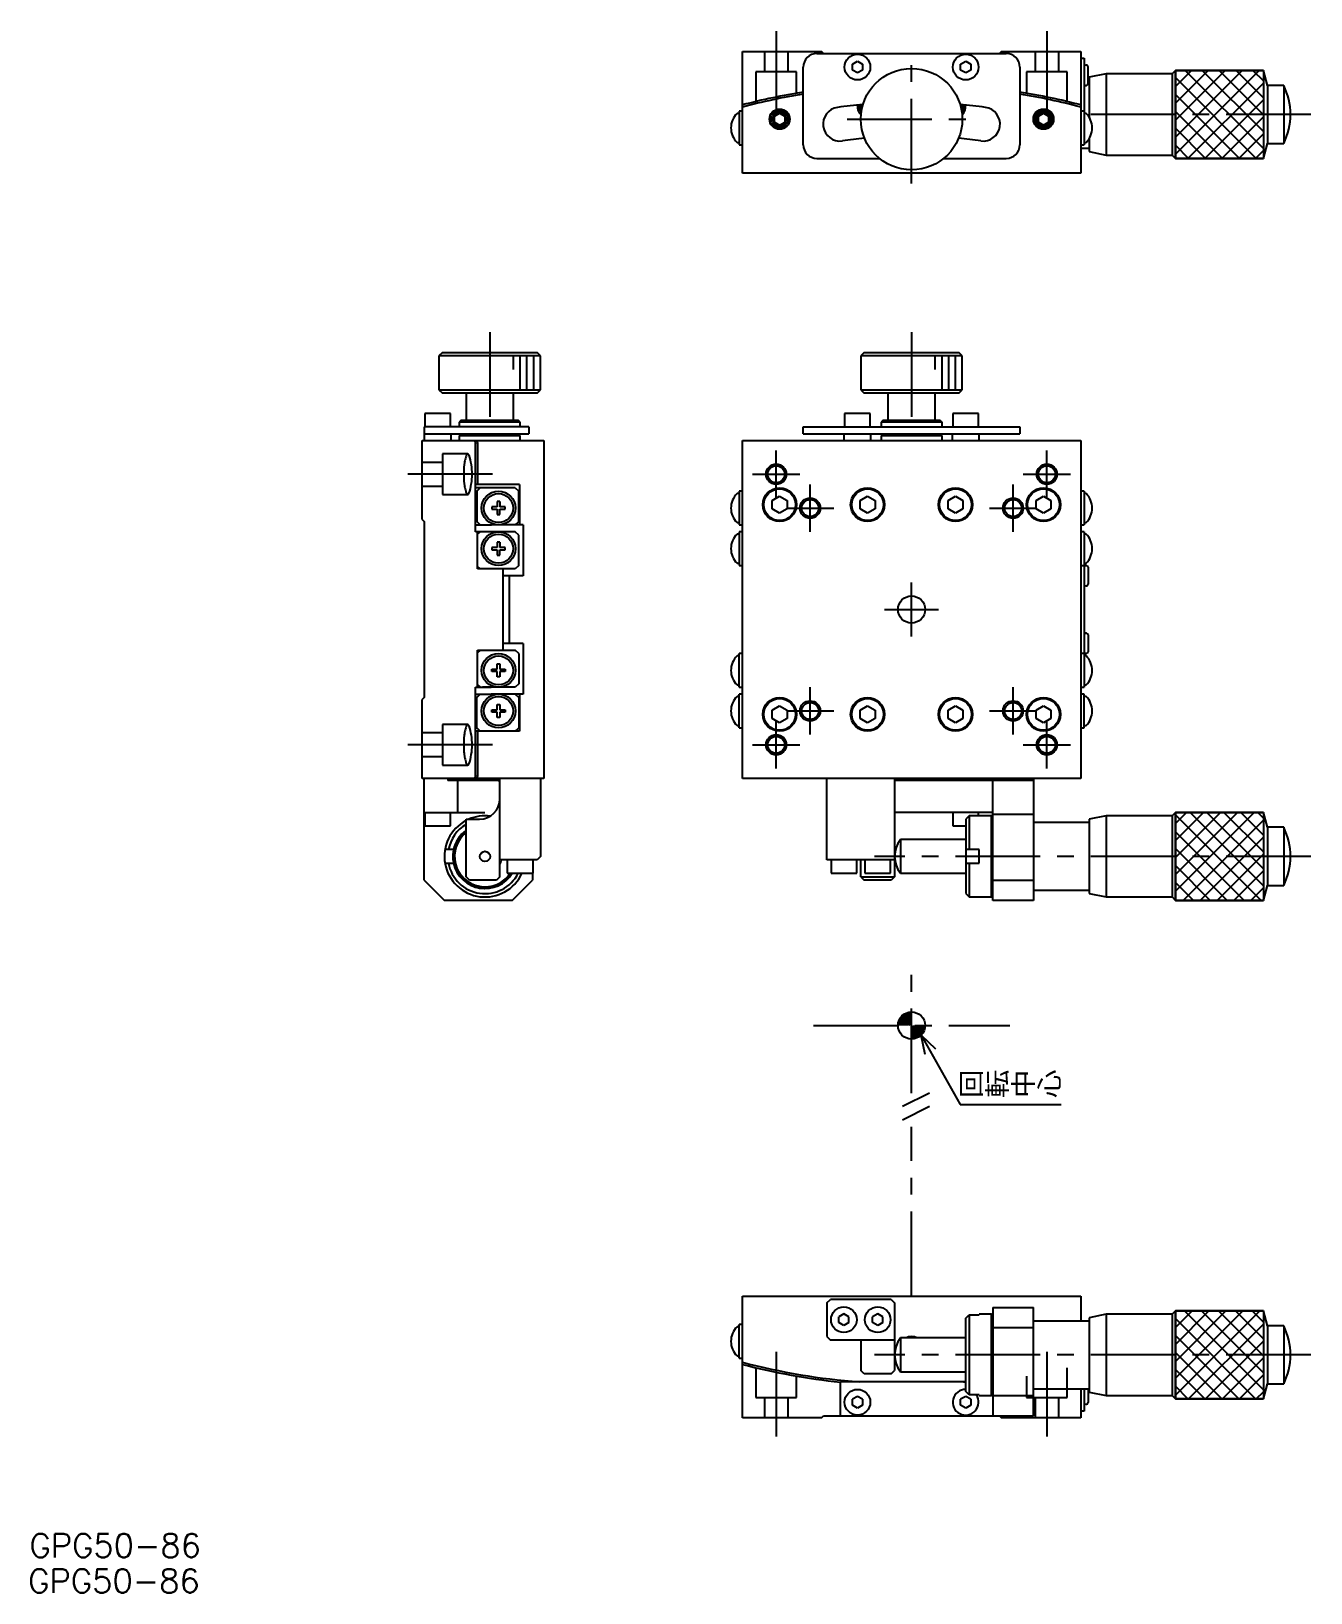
# Model space of a CAD drawing. Extents: x 15 to 357, y 25 to 256.
# Drawn here: x 15.2 to 204.3, y 25.1 to 256 of the extents above; entities that cross this region are included whole.
import ezdxf

# ---------------------------------------------------------------- set-up
doc = ezdxf.new("R2010")
doc.units = 0
doc.header["$LTSCALE"] = 10
doc.linetypes.add('CENTER', pattern=[2, 1.25, -0.25, 0.25, -0.25])
doc.linetypes.add('DASHED', pattern=[3.5, 2, -1.5])
doc.layers.get('0').update_dxf_attribs({"linetype": 'CONTINUOUS'})
doc.layers.add('CENTER', color=1, linetype='CENTER')
doc.styles.get("Standard").update_dxf_attribs({"font": 'txt.shx', "bigfont": '@extfont2.shx'})

msp = doc.modelspace()

# ---------------------------------------------------------------- linework, layer by layer
at = {"color": 7, "linetype": 'CONTINUOUS'}
for p, q in [((120.344587, 253), (132.044587, 253)), ((120.344587, 235), (120.344587, 253)), ((131.344587, 252.7), (159.344587, 252.7)), ((132.344587, 252.7), (132.044587, 253)), ((158.644587, 253), (158.344587, 252.7)), ((158.644587, 253), (170.344587, 253)), ((170.344587, 253), (170.344587, 235)), ((170.344587, 252), (170.844587, 252)), ((170.844587, 252), (170.844587, 239.2)), ((129.344587, 239.2), (129.344587, 250.7)), ((136.594587, 251.133013), (137.344587, 251.566025)), ((136.594587, 250.266987), (136.594587, 251.133013)), ((137.344587, 249.833975), (136.594587, 250.266987)), ((137.344587, 251.566025), (138.094587, 251.133013)), ((138.094587, 250.266987), (137.344587, 249.833975)), ((138.094587, 251.133013), (138.094587, 250.266987)), ((152.594587, 251.133013), (153.344587, 251.566025)), ((152.594587, 250.266987), (152.594587, 251.133013)), ((153.344587, 249.833975), (152.594587, 250.266987)), ((153.344587, 251.566025), (154.094587, 251.133013)), ((154.094587, 250.266987), (153.344587, 249.833975)), ((154.094587, 251.133013), (154.094587, 250.266987)), ((161.344587, 250.7), (161.344587, 239.2)), ((171.194587, 251), (171.094587, 251)), ((171.444587, 248.25), (171.444587, 250.75)), ((174.094586, 249.699996), (171.594587, 249.199997)), ((174.094586, 249.699996), (174.094586, 237.700004)), ((183.844591, 249.699996), (174.094586, 249.699996)), ((184.344593, 250.199999), (183.844591, 249.699996)), ((183.844591, 249.699996), (183.844591, 237.700004)), ((184.344593, 250.199999), (197.344594, 250.199999)), ((184.344593, 237.200001), (184.344593, 250.199999)), ((197.934082, 248), (197.344594, 250.199999)), ((197.344594, 250.199999), (197.344594, 237.200001)), ((171.094587, 248), (171.194587, 248)), ((171.594587, 248.7), (171.444587, 248.7)), ((171.594587, 249.199997), (171.594587, 243.280348)), ((197.934082, 248), (197.934082, 239.4)), ((200.344593, 248), (197.934082, 248)), ((200.344593, 248), (200.344593, 239.4)), ((138.094587, 244.920286), (138.094587, 245.16449)), ((152.594587, 245.16449), (152.594587, 244.920286)), ((119.844587, 243.85), (119.552339, 243.85)), ((120.344587, 244.2), (119.844587, 244.2)), ((119.844587, 244.2), (119.844587, 239.2)), ((125.094587, 243.433013), (125.844587, 243.866025)), ((125.094587, 242.566987), (125.094587, 243.433013)), ((125.094587, 242.566987), (125.844587, 242.133975)), ((125.844587, 243.866025), (126.594587, 243.433013)), ((125.844587, 242.133975), (126.594587, 242.566987)), ((126.594587, 243.433013), (126.594587, 242.566987)), ((164.094587, 243.433013), (164.844587, 243.866025)), ((164.094587, 242.566987), (164.094587, 243.433013)), ((164.094587, 242.566987), (164.844587, 242.133975)), ((164.844587, 243.866025), (165.594587, 243.433013)), ((164.844587, 242.133975), (165.594587, 242.566987)), ((165.594587, 243.433013), (165.594587, 242.566987)), ((170.844587, 244.2), (170.344587, 244.2)), ((171.136834, 243.85), (170.844587, 243.85)), ((171.594587, 240.119652), (171.594587, 238.200003)), ((119.552339, 239.55), (119.844587, 239.55)), ((119.844587, 239.2), (120.344587, 239.2)), ((170.344587, 239.2), (170.844587, 239.2)), ((170.344587, 238.7), (171.594587, 238.7)), ((170.844587, 239.55), (171.136834, 239.55)), ((171.594587, 238.200003), (174.094586, 237.700004)), ((197.344594, 237.200001), (197.934082, 239.4)), ((197.934082, 239.4), (200.344593, 239.4)), ((131.344587, 237.2), (140.589589, 237.2)), ((150.099584, 237.2), (159.344587, 237.2)), ((174.094586, 237.700004), (183.844591, 237.700004)), ((183.844591, 237.700004), (184.344593, 237.200001)), ((197.344594, 237.200001), (184.344593, 237.200001)), ((170.344587, 235), (120.344587, 235)), ((76, 208.5), (75.5, 208)), ((75.5, 208), (75.5, 203)), ((90.5, 208), (75.5, 208)), ((76, 208.5), (90, 208.5)), ((90.5, 208), (90, 208.5)), ((90.5, 203), (90.5, 208)), ((138.344587, 208.5), (137.844587, 208)), ((137.844587, 208), (137.844587, 203)), ((152.844587, 208), (137.844587, 208)), ((138.344587, 208.5), (152.344587, 208.5)), ((152.844587, 208), (152.344587, 208.5)), ((152.844587, 203), (152.844587, 208)), ((75.5, 203), (76, 202.5)), ((75.5, 203), (90.5, 203)), ((90, 202.5), (76, 202.5)), ((79.5, 202.5), (79.5, 198.5)), ((86.5, 198.5), (86.5, 202.5)), ((90, 202.5), (90.5, 203)), ((137.844587, 203), (138.344587, 202.5)), ((137.844587, 203), (152.844587, 203)), ((152.344587, 202.5), (138.344587, 202.5)), ((141.844587, 202.5), (141.844587, 198.5)), ((148.844587, 198.5), (148.844587, 202.5)), ((152.344587, 202.5), (152.844587, 203)), ((77.2, 199.5), (73.4, 199.5)), ((73.4, 199.5), (73.4, 197.5)), ((77.2, 197.5), (77.2, 199.5)), ((139.244587, 199.5), (135.444587, 199.5)), ((135.444587, 199.5), (135.444587, 197.5)), ((139.244587, 197.5), (139.244587, 199.5)), ((155.244587, 199.5), (151.444587, 199.5)), ((151.444587, 199.5), (151.444587, 197.5)), ((155.244587, 197.5), (155.244587, 199.5)), ((73.3, 197.5), (73.3, 195.5)), ((88.8, 197.5), (73.3, 197.5)), ((73.3, 196.5), (88.8, 196.5)), ((77.3, 195.5), (77.3, 196.5)), ((78.8, 198.5), (78.5, 198.2)), ((78.5, 198.2), (78.5, 197.5)), ((87.5, 198.2), (78.5, 198.2)), ((78.8, 196.5), (78.5, 196.2)), ((78.8, 198.5), (87.2, 198.5)), ((87.5, 198.2), (87.2, 198.5)), ((87.5, 196.2), (87.2, 196.5)), ((87.5, 197.5), (87.5, 198.2)), ((88.8, 197.5), (88.8, 196.5)), ((129.344587, 196.5), (129.344587, 197.5)), ((129.344587, 197.5), (161.344587, 197.5)), ((129.344587, 196.499998), (161.344587, 196.499998)), ((135.344587, 196.5), (135.344587, 195.5)), ((139.344587, 195.5), (139.344587, 196.5)), ((141.144587, 198.5), (140.844587, 198.2)), ((140.844587, 198.2), (140.844587, 197.5)), ((149.844587, 198.2), (140.844587, 198.2)), ((141.144587, 196.5), (140.844587, 196.2)), ((141.144587, 198.5), (149.544587, 198.5)), ((149.844587, 198.2), (149.544587, 198.5)), ((149.844587, 196.2), (149.544587, 196.5)), ((149.844587, 197.5), (149.844587, 198.2)), ((151.344587, 196.5), (151.344587, 195.5)), ((155.344587, 195.5), (155.344587, 196.5)), ((161.344587, 197.5), (161.344587, 196.5)), ((73, 183.8), (73, 195.5)), ((73, 195.5), (91, 195.5)), ((78.5, 196.2), (78.5, 195.5)), ((87.5, 196.2), (78.5, 196.2)), ((80.898543, 182), (80.898543, 195)), ((81.20856, 195), (81.20856, 189)), ((87.5, 195.5), (87.5, 196.2)), ((91, 195.5), (91, 145.5)), ((120.344587, 145.5), (120.344587, 195.5)), ((120.344587, 195.5), (170.344587, 195.5)), ((140.844587, 196.2), (140.844587, 195.5)), ((149.844587, 196.2), (140.844587, 196.2)), ((149.844587, 195.5), (149.844587, 196.2)), ((170.344587, 195.5), (170.344587, 145.5)), ((87.423217, 189), (80.898543, 189)), ((86.766968, 188.5), (80.898543, 188.5)), ((80.898543, 188), (81.082787, 188)), ((81.082787, 188), (81.595598, 188.5)), ((81.082787, 188), (81.082787, 183.5)), ((84.009162, 188.5), (84.009162, 188.509162)), ((86.766968, 188.5), (87.290737, 188)), ((87.290737, 183.5), (87.290737, 188)), ((87.423217, 189), (87.423217, 183)), ((119.844587, 187.65), (119.552339, 187.65)), ((120.344587, 188), (119.844587, 188)), ((119.844587, 188), (119.844587, 183)), ((124.744587, 186.635085), (125.844587, 187.270171)), ((125.844587, 187.270171), (126.944587, 186.635085)), ((137.744587, 186.635085), (138.844587, 187.270171)), ((138.844587, 187.270171), (139.944587, 186.635085)), ((150.744587, 186.635085), (151.844587, 187.270171)), ((151.844587, 187.270171), (152.944587, 186.635085)), ((163.744587, 186.635085), (164.844587, 187.270171)), ((164.844587, 187.270171), (165.944587, 186.635085)), ((170.844587, 188), (170.344587, 188)), ((170.844587, 188), (170.844587, 183)), ((171.136834, 187.65), (170.844587, 187.65)), ((84.12, 185.68), (83.326612, 185.68)), ((83.326612, 185.68), (83.326612, 185.32)), ((83.326612, 185.32), (84.12, 185.32)), ((84.48, 186.473388), (84.12, 186.473388)), ((84.12, 186.473388), (84.12, 185.68)), ((84.12, 185.32), (84.12, 184.526612)), ((84.48, 186.473388), (84.48, 185.68)), ((85.273388, 185.68), (84.48, 185.68)), ((84.48, 185.32), (85.273388, 185.32)), ((84.48, 184.526612), (84.48, 185.32)), ((85.273388, 185.32), (85.273388, 185.68)), ((124.744587, 185.364915), (124.744587, 186.635085)), ((125.844587, 184.729829), (124.744587, 185.364915)), ((126.944587, 185.364915), (125.844587, 184.729829)), ((126.944587, 186.635085), (126.944587, 185.364915)), ((137.744587, 185.364915), (137.744587, 186.635085)), ((138.844587, 184.729829), (137.744587, 185.364915)), ((139.944587, 185.364915), (138.844587, 184.729829)), ((139.944587, 186.635085), (139.944587, 185.364915)), ((150.744587, 185.364915), (150.744587, 186.635085)), ((151.844587, 184.729829), (150.744587, 185.364915)), ((152.944587, 185.364915), (151.844587, 184.729829)), ((152.944587, 186.635085), (152.944587, 185.364915)), ((163.744587, 185.364915), (163.744587, 186.635085)), ((164.844587, 184.729829), (163.744587, 185.364915)), ((165.944587, 185.364915), (164.844587, 184.729829)), ((165.944587, 186.635085), (165.944587, 185.364915)), ((73, 183.8), (73.3, 183.5)), ((73.3, 183.5), (73.3, 157.5)), ((81.082787, 183.5), (80.898543, 183.5)), ((80.898543, 183), (83.233723, 183)), ((81.595598, 183), (81.082787, 183.5)), ((83.233723, 183), (83.434911, 183.155208)), ((87.942434, 183), (83.233723, 183)), ((84.12, 184.526612), (84.48, 184.526612)), ((85.038553, 183.112281), (85.124776, 183)), ((86.766968, 183), (87.290737, 183.5)), ((87.942434, 183), (87.942434, 175.5)), ((119.552339, 183.35), (119.844587, 183.35)), ((119.844587, 183), (120.344587, 183)), ((170.344587, 183), (170.844587, 183)), ((170.844587, 183.35), (171.136834, 183.35)), ((83.233723, 182), (80.898543, 182)), ((81.208552, 181.622639), (81.595598, 182)), ((81.20856, 176.5), (81.20856, 182)), ((83.434911, 181.844792), (83.233723, 182)), ((86.766968, 182), (83.233723, 182)), ((84.48, 180.473388), (84.12, 180.473388)), ((84.12, 180.473388), (84.12, 179.68)), ((84.48, 180.473388), (84.48, 179.68)), ((85.124776, 182), (85.038553, 181.887719)), ((87.290737, 181.5), (86.766968, 182)), ((87.290737, 177), (87.290737, 181.5)), ((119.844587, 181.65), (119.552339, 181.65)), ((120.344587, 182), (119.844587, 182)), ((119.844587, 182), (119.844587, 177)), ((170.844587, 182), (170.344587, 182)), ((170.844587, 182), (170.844587, 159)), ((171.136834, 181.65), (170.844587, 181.65)), ((83.326612, 179.68), (83.326612, 179.32)), ((84.12, 179.68), (83.326612, 179.68)), ((83.326612, 179.32), (84.12, 179.32)), ((84.12, 179.32), (84.12, 178.526612)), ((84.12, 178.526612), (84.48, 178.526612)), ((85.273388, 179.68), (84.48, 179.68)), ((84.48, 179.32), (85.273388, 179.32)), ((84.48, 178.526612), (84.48, 179.32)), ((85.273388, 179.32), (85.273388, 179.68)), ((81.595598, 176.5), (81.208552, 176.877361)), ((86.766968, 176.5), (81.20856, 176.5)), ((85, 164.5), (85, 176.5)), ((87.942434, 175.5), (85, 175.5)), ((85.866856, 175.5), (85.866856, 165.5)), ((87.290737, 177), (86.766968, 176.5)), ((119.552339, 177.35), (119.844587, 177.35)), ((119.844587, 177), (120.344587, 177)), ((170.344587, 177), (170.844587, 177)), ((170.844587, 177.35), (171.136834, 177.35)), ((171.194587, 177), (171.094587, 177)), ((171.444587, 176.75), (171.444587, 174.25)), ((171.094587, 174), (171.194587, 174)), ((171.194587, 167), (171.094587, 167)), ((171.444587, 166.75), (171.444587, 164.25)), ((81.595598, 164.5), (81.208552, 164.122639)), ((81.20856, 159), (81.20856, 164.5)), ((81.20856, 164.5), (86.766968, 164.5)), ((87.942434, 165.5), (85, 165.5)), ((87.290737, 164), (86.766968, 164.5)), ((87.290737, 164), (87.290737, 159.5)), ((87.942434, 165.5), (87.942434, 158)), ((120.344587, 164), (119.844587, 164)), ((119.844587, 159), (119.844587, 164)), ((170.844587, 164), (170.344587, 164)), ((171.094587, 164), (171.194587, 164)), ((83.326612, 161.68), (84.12, 161.68)), ((83.326612, 161.32), (83.326612, 161.68)), ((84.12, 162.473388), (84.48, 162.473388)), ((84.12, 161.68), (84.12, 162.473388)), ((84.48, 162.473388), (84.48, 161.68)), ((84.48, 161.68), (85.273388, 161.68)), ((85.273388, 161.68), (85.273388, 161.32)), ((119.844587, 163.65), (119.552339, 163.65)), ((171.136834, 163.65), (170.844587, 163.65)), ((81.208552, 159.377361), (81.595598, 159)), ((84.12, 161.32), (83.326612, 161.32)), ((84.12, 160.526612), (84.12, 161.32)), ((84.48, 160.526612), (84.12, 160.526612)), ((85.273388, 161.32), (84.48, 161.32)), ((84.48, 161.32), (84.48, 160.526612)), ((87.290737, 159.5), (86.766968, 159)), ((119.552339, 159.35), (119.844587, 159.35)), ((170.844587, 159.35), (171.136834, 159.35)), ((73.3, 157.5), (73, 157.2)), ((73, 145.5), (73, 157.2)), ((80.898543, 146), (80.898543, 159)), ((80.898543, 159), (83.233723, 159)), ((80.898543, 158), (83.233723, 158)), ((81.082787, 157.5), (80.898543, 157.5)), ((81.595598, 158), (81.082787, 157.5)), ((81.082787, 153), (81.082787, 157.5)), ((86.766968, 159), (81.937472, 159)), ((83.434911, 159.155208), (83.233723, 159)), ((83.233723, 158), (83.434911, 157.844792)), ((87.942434, 158), (83.233723, 158)), ((85.124776, 159), (85.038553, 159.112281)), ((85.038553, 157.887719), (85.124776, 158)), ((86.766968, 158), (87.290737, 157.5)), ((87.290737, 157.5), (87.290737, 153)), ((87.423217, 158), (87.423217, 152.5)), ((119.844587, 157.65), (119.552339, 157.65)), ((119.844587, 159), (120.344587, 159)), ((120.344587, 158), (119.844587, 158)), ((119.844587, 153), (119.844587, 158)), ((170.344587, 159), (170.844587, 159)), ((170.844587, 158), (170.344587, 158)), ((170.844587, 153), (170.844587, 158)), ((171.136834, 157.65), (170.844587, 157.65)), ((83.326612, 155.68), (84.12, 155.68)), ((83.326612, 155.32), (83.326612, 155.68)), ((84.12, 155.32), (83.326612, 155.32)), ((84.12, 156.473388), (84.48, 156.473388)), ((84.12, 155.68), (84.12, 156.473388)), ((84.12, 154.526612), (84.12, 155.32)), ((84.48, 156.473388), (84.48, 155.68)), ((84.48, 155.68), (85.273388, 155.68)), ((85.273388, 155.32), (84.48, 155.32)), ((84.48, 155.32), (84.48, 154.526612)), ((85.273388, 155.68), (85.273388, 155.32)), ((124.744587, 155.635085), (125.844587, 156.270171)), ((124.744587, 154.364915), (124.744587, 155.635085)), ((125.844587, 156.270171), (126.944587, 155.635085)), ((126.944587, 155.635085), (126.944587, 154.364915)), ((137.744587, 155.635085), (138.844587, 156.270171)), ((137.744587, 154.364915), (137.744587, 155.635085)), ((138.844587, 156.270171), (139.944587, 155.635085)), ((139.944587, 155.635085), (139.944587, 154.364915)), ((150.744587, 155.635085), (151.844587, 156.270171)), ((150.744587, 154.364915), (150.744587, 155.635085)), ((151.844587, 156.270171), (152.944587, 155.635085)), ((152.944587, 155.635085), (152.944587, 154.364915)), ((163.744587, 155.635085), (164.844587, 156.270171)), ((163.744587, 154.364915), (163.744587, 155.635085)), ((164.844587, 156.270171), (165.944587, 155.635085)), ((165.944587, 155.635085), (165.944587, 154.364915)), ((80.898543, 153), (81.082787, 153)), ((87.423217, 152.5), (80.898543, 152.5)), ((81.082787, 153), (81.595598, 152.5)), ((81.20856, 152.5), (81.20856, 146)), ((84.48, 154.526612), (84.12, 154.526612)), ((86.766968, 152.5), (87.290737, 153)), ((119.552339, 153.35), (119.844587, 153.35)), ((119.844587, 153), (120.344587, 153)), ((125.844587, 153.729829), (124.744587, 154.364915)), ((126.944587, 154.364915), (125.844587, 153.729829)), ((138.844587, 153.729829), (137.744587, 154.364915)), ((139.944587, 154.364915), (138.844587, 153.729829)), ((151.844587, 153.729829), (150.744587, 154.364915)), ((152.944587, 154.364915), (151.844587, 153.729829)), ((164.844587, 153.729829), (163.744587, 154.364915)), ((165.944587, 154.364915), (164.844587, 153.729829)), ((170.344587, 153), (170.844587, 153)), ((170.844587, 153.35), (171.136834, 153.35)), ((91, 145.5), (73, 145.5)), ((73.3, 130.5), (73.3, 145.5)), ((76.8, 145.5), (76.8, 145.2)), ((84.5, 131), (84.5, 145.5)), ((90.5, 145.5), (90.5, 134)), ((170.344587, 145.5), (120.344587, 145.5)), ((132.844587, 133.5), (132.844587, 145.5)), ((142.844587, 145.5), (142.844587, 131)), ((163.344587, 145.5), (163.344587, 127.5)), ((84.3, 145.2), (76.8, 145.2)), ((78.3, 140.5), (78.3, 145.2)), ((84.5, 145), (84.3, 145.2)), ((163.344587, 145.2), (142.844587, 145.2)), ((157.344587, 127.5), (157.344587, 145.2)), ((73.3, 140.5), (82.3, 140.5)), ((73.4, 140.5), (73.4, 138.5)), ((77.2, 138.5), (77.2, 140.5)), ((79.5, 131), (79.5, 139.5)), ((79.5, 139.5), (81.5, 139.5)), ((157.344587, 140.5), (142.844587, 140.5)), ((151.444587, 140.5), (151.444587, 138.5)), ((153.844587, 140), (153.344587, 139.5)), ((153.344587, 139.5), (153.344587, 128.5)), ((157.144587, 140), (153.844587, 140)), ((153.844587, 140), (153.844587, 135)), ((155.244587, 140), (155.244587, 140.5)), ((157.344587, 139.8), (157.144587, 140)), ((157.144587, 128), (157.144587, 140)), ((163.344587, 140.2), (157.344587, 140.2)), ((171.594587, 139), (163.344587, 139)), ((174.094586, 139.999996), (171.594587, 139.499997)), ((171.594587, 139.499997), (171.594587, 128.500003)), ((174.094586, 139.999996), (174.094586, 128.000004)), ((183.844591, 139.999996), (174.094586, 139.999996)), ((184.344593, 140.499999), (183.844591, 139.999996)), ((183.844591, 139.999996), (183.844591, 128.000004)), ((184.344593, 140.499999), (197.344594, 140.499999)), ((184.344593, 127.500001), (184.344593, 140.499999)), ((197.934082, 138.3), (197.344594, 140.499999)), ((197.344594, 140.499999), (197.344594, 127.500001)), ((73.4, 138.5), (77.2, 138.5)), ((143.722096, 136.499996), (143.722096, 131.500004)), ((153.344587, 136.499996), (143.722096, 136.499996)), ((151.444587, 138.5), (153.344587, 138.5)), ((197.934082, 138.3), (197.934082, 129.7)), ((200.344593, 138.3), (197.934082, 138.3)), ((200.344593, 138.3), (200.344593, 129.7)), ((77.912518, 135), (76.38392, 135)), ((90.5, 134), (90, 133.5)), ((155.344587, 135), (153.344587, 135)), ((155.344587, 133), (155.344587, 135)), ((76.38392, 133), (77.912518, 133)), ((90, 133.5), (84.5, 133.5)), ((85.6, 133.5), (85.6, 131.5)), ((89.4, 131.5), (89.4, 133.5)), ((142.844587, 133.5), (132.844587, 133.5)), ((133.444587, 133.5), (133.444587, 131.5)), ((137.244587, 131.5), (137.244587, 133.5)), ((137.844587, 131), (137.844587, 133.5)), ((138.444587, 133.5), (138.444587, 131.5)), ((142.244587, 131.5), (142.244587, 133.5)), ((153.344587, 133), (155.344587, 133)), ((153.844587, 133), (153.844587, 128)), ((73.3, 130.5), (76.3, 127.5)), ((80, 130.5), (79.5, 131)), ((84, 130.5), (80, 130.5)), ((84.5, 131), (84, 130.5)), ((85.6, 131.5), (89.4, 131.5)), ((86.3, 127.5), (89.3, 130.5)), ((89.3, 131.5), (89.3, 130.5)), ((133.444587, 131.5), (137.244587, 131.5)), ((137.844587, 131), (142.844587, 131)), ((137.844587, 131), (138.344587, 130.5)), ((142.344587, 130.5), (138.344587, 130.5)), ((138.444587, 131.5), (142.244587, 131.5)), ((142.844587, 131), (142.344587, 130.5)), ((143.722096, 131.500004), (153.344587, 131.500004)), ((157.344587, 130.5), (163.344587, 130.5)), ((197.344594, 127.500001), (197.934082, 129.7)), ((197.934082, 129.7), (200.344593, 129.7)), ((86.3, 127.5), (76.3, 127.5)), ((153.344587, 128.5), (153.844587, 128)), ((153.844587, 128), (157.144587, 128)), ((157.144587, 128), (157.344587, 128.2)), ((163.344587, 127.5), (157.344587, 127.5)), ((163.344587, 129), (171.594587, 129)), ((171.594587, 128.500003), (174.094586, 128.000004)), ((174.094586, 128.000004), (183.844591, 128.000004)), ((183.844591, 128.000004), (184.344593, 127.500001)), ((197.344594, 127.500001), (184.344593, 127.500001)), ((146.745525, 107.572634), (152.536599, 97.31403)), ((147.360002, 104.704178), (146.745525, 107.572634)), ((146.745525, 107.572634), (148.883949, 105.56446)), ((152.536599, 97.31403), (167.463401, 97.31403)), ((120.344587, 69), (170.344587, 69)), ((120.344587, 51), (120.344587, 69)), ((132.844587, 68), (133.344587, 68.5)), ((132.844587, 68), (132.844587, 63)), ((142.344587, 68.5), (133.344587, 68.5)), ((142.344587, 68.5), (142.844587, 68)), ((142.844587, 68), (142.844587, 58)), ((157.344587, 67.3), (163.344587, 67.3)), ((157.344587, 67.3), (157.344587, 51.3)), ((163.344587, 51.3), (163.344587, 67.3)), ((170.344587, 69), (170.344587, 65.3)), ((119.844587, 59.8), (119.844587, 64.8)), ((120.344587, 64.8), (119.844587, 64.8)), ((135.344587, 66.366025), (134.594587, 65.933013)), ((134.594587, 65.066987), (134.594587, 65.933013)), ((135.344587, 64.633975), (134.594587, 65.066987)), ((136.094587, 65.933013), (135.344587, 66.366025)), ((136.094587, 65.066987), (135.344587, 64.633975)), ((136.094587, 65.066987), (136.094587, 65.933013)), ((140.344587, 66.366025), (139.594587, 65.933013)), ((139.594587, 65.066987), (139.594587, 65.933013)), ((140.344587, 64.633975), (139.594587, 65.066987)), ((141.094587, 65.933013), (140.344587, 66.366025)), ((141.094587, 65.066987), (140.344587, 64.633975)), ((141.094587, 65.066987), (141.094587, 65.933013)), ((153.344587, 65.708327), (153.844587, 66.21608)), ((153.344587, 54.891673), (153.344587, 65.708327)), ((153.844587, 66.21608), (153.844587, 54.38392)), ((153.844587, 66.21608), (155.344587, 66.21608)), ((155.344587, 66.21608), (155.344587, 66.3)), ((157.144587, 66.3), (155.344587, 66.3)), ((157.144587, 54.3), (157.144587, 66.3)), ((157.344587, 66.1), (157.144587, 66.3)), ((171.594587, 65.3), (163.344587, 65.3)), ((174.094586, 66.299996), (171.594587, 65.799997)), ((171.594587, 65.799997), (171.594587, 54.800003)), ((174.094586, 66.299996), (174.094586, 54.300004)), ((183.844591, 66.299996), (174.094586, 66.299996)), ((184.344593, 66.799999), (183.844591, 66.299996)), ((183.844591, 66.299996), (183.844591, 54.300004)), ((184.344593, 66.799999), (197.344594, 66.799999)), ((184.344593, 53.800001), (184.344593, 66.799999)), ((197.934082, 64.6), (197.344594, 66.799999)), ((197.344594, 66.799999), (197.344594, 53.800001)), ((119.844587, 64.45), (119.552339, 64.45)), ((132.844587, 63), (133.344587, 62.5)), ((142.844587, 62.5), (133.344587, 62.5)), ((137.844587, 62.5), (137.844587, 58)), ((143.722096, 62.799996), (143.722096, 57.800004)), ((153.344587, 62.799996), (143.722096, 62.799996)), ((163.344587, 64.3), (157.344587, 64.3)), ((197.934082, 64.6), (197.934082, 56)), ((200.344593, 64.6), (197.934082, 64.6)), ((200.344593, 64.6), (200.344593, 56)), ((119.552339, 60.15), (119.844587, 60.15)), ((119.844587, 59.8), (120.344587, 59.8)), ((138.344587, 57.5), (137.844587, 58)), ((142.344587, 57.5), (142.844587, 58)), ((143.722096, 57.800004), (153.344587, 57.800004)), ((134.844587, 51.3), (134.844587, 56.3)), ((153.344587, 56.3), (134.844587, 56.3)), ((142.344587, 57.5), (138.344587, 57.5)), ((197.344594, 53.800001), (197.934082, 56)), ((197.934082, 56), (200.344593, 56)), ((137.344587, 54.166025), (136.594587, 53.733013)), ((136.594587, 52.866987), (136.594587, 53.733013)), ((138.094587, 53.733013), (137.344587, 54.166025)), ((138.094587, 53.733013), (138.094587, 52.866987)), ((153.344587, 54.166025), (152.594587, 53.733013)), ((152.594587, 52.866987), (152.594587, 53.733013)), ((153.844587, 54.38392), (153.344587, 54.891673)), ((154.094587, 53.733013), (153.344587, 54.166025)), ((155.344587, 54.38392), (153.844587, 54.38392)), ((154.094587, 53.733013), (154.094587, 52.866987)), ((155.344587, 54.3), (155.344587, 54.38392)), ((155.344587, 54.3), (157.144587, 54.3)), ((157.144587, 54.3), (157.344587, 54.5)), ((157.344587, 54.3), (163.344587, 54.3)), ((163.344587, 55.3), (171.594587, 55.3)), ((170.344587, 55.3), (170.344587, 51)), ((170.844587, 55.3), (170.844587, 52)), ((171.444587, 55.3), (171.444587, 53.25)), ((171.594587, 54.800003), (174.094586, 54.300004)), ((174.094586, 54.300004), (183.844591, 54.300004)), ((183.844591, 54.300004), (184.344593, 53.800001)), ((197.344594, 53.800001), (184.344593, 53.800001)), ((132.044587, 51), (120.344587, 51)), ((132.044587, 51), (132.344587, 51.3)), ((132.344587, 51.3), (163.344587, 51.3)), ((137.344587, 52.433975), (136.594587, 52.866987)), ((138.094587, 52.866987), (137.344587, 52.433975)), ((153.344587, 52.433975), (152.594587, 52.866987)), ((154.094587, 52.866987), (153.344587, 52.433975)), ((158.344587, 51.3), (158.644587, 51)), ((170.344587, 51), (158.644587, 51)), ((170.844587, 52), (170.344587, 52)), ((171.094587, 53), (171.194587, 53))]:
    msp.add_line(p, q, dxfattribs=at)
at = {"color": 3, "linetype": 'DASHED'}
for p, q in [((123.594587, 253), (123.594587, 250)), ((127.094587, 250), (127.094587, 253)), ((163.594587, 253), (163.594587, 250)), ((167.094587, 250), (167.094587, 253)), ((128.344587, 250), (122.344587, 250)), ((122.344587, 250), (122.344587, 245.599787)), ((128.344587, 246.833992), (128.344587, 250)), ((168.344587, 250), (162.344587, 250)), ((162.344587, 250), (162.344587, 246.833882)), ((168.344587, 245.599638), (168.344587, 250)), ((76, 192.25), (73, 192.25)), ((76, 193.5), (76, 187.5)), ((79.734964, 193.5), (76, 193.5)), ((79.636531, 193.460577), (79.560395, 193.371514)), ((79.734951, 193.5), (79.636531, 193.460577)), ((79.793328, 193.486713), (79.734951, 193.5)), ((79.873461, 193.426), (79.793328, 193.486713)), ((79.951375, 193.319431), (79.873461, 193.426)), ((79.166044, 190.464868), (79.166029, 190.527147)), ((73, 188.75), (76, 188.75)), ((76, 187.5), (79.734972, 187.5)), ((79.544067, 187.655037), (79.616451, 187.557641)), ((79.616451, 187.557641), (79.717772, 187.501179)), ((79.717772, 187.501179), (79.734951, 187.5)), ((79.734951, 187.5), (79.850392, 187.551507)), ((79.850392, 187.551507), (79.929899, 187.646407)), ((76, 153.5), (76, 147.5)), ((79.734964, 153.5), (76, 153.5)), ((79.636531, 153.460577), (79.560395, 153.371514)), ((79.734951, 153.5), (79.636531, 153.460577)), ((79.793328, 153.486713), (79.734951, 153.5)), ((79.873461, 153.426), (79.793328, 153.486713)), ((79.951375, 153.319431), (79.873461, 153.426)), ((76, 152.25), (73, 152.25)), ((79.166044, 150.464868), (79.166029, 150.527147)), ((73, 148.75), (76, 148.75)), ((76, 147.5), (79.734972, 147.5)), ((79.544067, 147.655037), (79.616451, 147.557641)), ((79.616451, 147.557641), (79.717772, 147.501179)), ((79.717772, 147.501179), (79.734951, 147.5)), ((79.734951, 147.5), (79.850392, 147.551507)), ((79.850392, 147.551507), (79.929899, 147.646407)), ((122.344587, 58.400213), (122.344587, 54)), ((168.344587, 54), (168.344587, 58.400362)), ((128.344587, 54), (128.344587, 57.166008)), ((162.344587, 57.166118), (162.344587, 54)), ((122.344587, 54), (128.344587, 54)), ((123.594587, 54), (123.594587, 51)), ((127.094587, 51), (127.094587, 54)), ((162.344587, 54), (168.344587, 54)), ((163.594587, 54), (163.594587, 51)), ((167.094587, 51), (167.094587, 54))]:
    msp.add_line(p, q, dxfattribs=at)
at = {"color": 3, "linetype": 'CONTINUOUS'}
for p, q in [((184.344593, 250.199999), (184.344593, 237.200001)), ((197.344594, 250.199999), (184.344593, 250.199999)), ((184.344593, 247.844593), (186.699999, 250.199999)), ((184.344593, 245.344593), (189.199999, 250.199999)), ((184.344593, 242.844593), (191.699999, 250.199999)), ((184.344593, 240.344593), (194.199999, 250.199999)), ((184.344593, 237.844593), (196.699999, 250.199999)), ((185.800001, 250.199999), (197.344594, 238.655406)), ((188.300001, 250.199999), (197.344594, 241.155406)), ((190.800001, 250.199999), (197.344594, 243.655406)), ((193.300001, 250.199999), (197.344594, 246.155406)), ((195.800001, 250.199999), (197.344594, 248.655406)), ((197.344594, 250.199999), (197.344594, 237.200001)), ((184.344593, 249.155407), (196.299999, 237.200001)), ((186.200001, 237.200001), (197.344594, 248.344594)), ((184.344593, 246.655407), (193.799999, 237.200001)), ((188.700001, 237.200001), (197.344594, 245.844594)), ((184.344593, 244.155407), (191.299999, 237.200001)), ((191.200001, 237.200001), (197.344594, 243.344594)), ((184.344593, 241.655407), (188.799999, 237.200001)), ((193.700001, 237.200001), (197.344594, 240.844594)), ((184.344593, 239.155407), (186.299999, 237.200001)), ((196.200001, 237.200001), (197.344594, 238.344594)), ((184.344593, 237.200001), (197.344594, 237.200001)), ((86.5, 206), (86.5, 208)), ((87.5, 203), (87.5, 208)), ((88.5, 203), (88.5, 208)), ((89.5, 203), (89.5, 208)), ((148.844587, 206), (148.844587, 208)), ((149.844587, 203), (149.844587, 208)), ((150.844587, 203), (150.844587, 208)), ((151.844587, 203), (151.844587, 208)), ((81.500005, 189), (81.500005, 188.998608)), ((84.499995, 188.998608), (84.499995, 189)), ((184.344593, 140.499999), (184.344593, 127.500001)), ((197.344594, 140.499999), (184.344593, 140.499999)), ((184.344593, 138.844593), (185.999999, 140.499999)), ((184.344593, 136.344593), (188.499999, 140.499999)), ((184.344593, 133.844593), (190.999999, 140.499999)), ((184.344593, 131.344593), (193.499999, 140.499999)), ((184.344593, 128.844593), (195.999999, 140.499999)), ((184.344593, 140.155407), (196.999999, 127.500001)), ((185.500001, 127.500001), (197.344594, 139.344594)), ((186.500001, 140.499999), (197.344594, 129.655406)), ((189.000001, 140.499999), (197.344594, 132.155406)), ((191.500001, 140.499999), (197.344594, 134.655406)), ((194.000001, 140.499999), (197.344594, 137.155406)), ((196.500001, 140.499999), (197.344594, 139.655406)), ((197.344594, 140.499999), (197.344594, 127.500001)), ((184.344593, 137.655407), (194.499999, 127.500001)), ((188.000001, 127.500001), (197.344594, 136.844594)), ((184.344593, 135.155407), (191.999999, 127.500001)), ((190.500001, 127.500001), (197.344594, 134.344594)), ((184.344593, 132.655407), (189.499999, 127.500001)), ((193.000001, 127.500001), (197.344594, 131.844594)), ((184.344593, 130.155407), (186.999999, 127.500001)), ((195.500001, 127.500001), (197.344594, 129.344594)), ((184.344593, 127.655407), (184.499999, 127.500001)), ((184.344593, 127.500001), (197.344594, 127.500001)), ((148, 99), (144, 97)), ((148, 97), (144, 95)), ((184.344593, 66.799999), (184.344593, 53.800001)), ((197.344594, 66.799999), (184.344593, 66.799999)), ((184.344593, 64.344593), (186.799999, 66.799999)), ((184.344593, 61.844593), (189.299999, 66.799999)), ((184.344593, 59.344593), (191.799999, 66.799999)), ((184.344593, 56.844593), (194.299999, 66.799999)), ((184.344593, 54.344593), (196.799999, 66.799999)), ((184.344593, 65.655407), (196.199999, 53.800001)), ((185.700001, 66.799999), (197.344594, 55.155406)), ((186.300001, 53.800001), (197.344594, 64.844594)), ((188.200001, 66.799999), (197.344594, 57.655406)), ((190.700001, 66.799999), (197.344594, 60.155406)), ((193.200001, 66.799999), (197.344594, 62.655406)), ((195.700001, 66.799999), (197.344594, 65.155406)), ((197.344594, 66.799999), (197.344594, 53.800001)), ((184.344593, 63.155407), (193.699999, 53.800001)), ((188.800001, 53.800001), (197.344594, 62.344594)), ((184.344593, 60.655407), (191.199999, 53.800001)), ((184.344593, 58.155407), (188.699999, 53.800001)), ((191.300001, 53.800001), (197.344594, 59.844594)), ((184.344593, 55.655407), (186.199999, 53.800001)), ((193.800001, 53.800001), (197.344594, 57.344594)), ((184.344593, 53.800001), (197.344594, 53.800001)), ((196.300001, 53.800001), (197.344594, 54.844594))]:
    msp.add_line(p, q, dxfattribs=at)
at = {"color": 7, "linetype": 'CONTINUOUS'}
for centre, radius in [((137.344587, 250.7), 1.9), ((153.344587, 250.7), 1.9), ((145.344587, 243), 7.5), ((125.844587, 243), 1.25), ((125.844587, 243), 1), ((164.844587, 243), 1.25), ((164.844587, 243), 1), ((125.344587, 190.5), 1.25), ((165.344587, 190.5), 1.25), ((84.3, 185.5), 2.5), ((84.3, 185.5), 2.15), ((125.844587, 186), 2.5), ((125.844587, 186), 2.35), ((138.844587, 186), 2.5), ((138.844587, 186), 2.35), ((151.844587, 186), 2.5), ((151.844587, 186), 2.35), ((164.844587, 186), 2.5), ((164.844587, 186), 2.35), ((130.344587, 185.5), 1.25), ((160.344587, 185.5), 1.25), ((84.3, 179.5), 2.5), ((84.3, 179.5), 2.15), ((145.344587, 170.5), 2), ((84.3, 161.5), 2.5), ((84.3, 161.5), 2.15), ((84.3, 155.5), 2.5), ((84.3, 155.5), 2.15), ((125.844587, 155), 2.5), ((125.844587, 155), 2.35), ((138.844587, 155), 2.5), ((138.844587, 155), 2.35), ((151.844587, 155), 2.5), ((151.844587, 155), 2.35), ((164.844587, 155), 2.5), ((164.844587, 155), 2.35), ((130.344587, 155.5), 1.25), ((160.344587, 155.5), 1.25), ((125.344587, 150.5), 1.25), ((165.344587, 150.5), 1.25), ((82.3, 134), 0.75), ((145.344587, 109), 2), ((135.344587, 65.5), 1.9), ((140.344587, 65.5), 1.9), ((137.344587, 53.3), 1.9)]:
    msp.add_circle(centre, radius, dxfattribs=at)
at = {"color": 3, "linetype": 'CONTINUOUS'}
for centre in [(125.844587, 243), (164.844587, 243), (125.344587, 190.5), (165.344587, 190.5), (130.344587, 185.5), (160.344587, 185.5), (130.344587, 155.5), (160.344587, 155.5), (125.344587, 150.5), (165.344587, 150.5)]:
    msp.add_circle(centre, 1.5, dxfattribs=at)
at = {"color": 7, "linetype": 'CONTINUOUS'}
for centre, radius, start, end in [((131.344587, 250.7), 2, 90, 180), ((159.344587, 250.7), 2, 0, 90), ((171.094587, 250.75), 0.25, 90, 180), ((171.194587, 250.75), 0.25, 0, 90), ((171.094587, 248.25), 0.25, 180, 270), ((171.194587, 248.25), 0.25, 270, 0), ((191.599592, 243.7), 9.745001, 333.816209, 26.183791), ((145.344587, 149), 99.3, 99.272369, 104.581823), ((145.344587, 149), 99, 99.300716, 104.626994), ((134.767431, 242.260373), 2.5, 98, 278), ((145.344587, 167), 78.5, 95.247081, 98), ((138.844587, 244.8), 1.25, 165.13692, 221.464493), ((138.844587, 244.8), 1, 159.706378, 208.173929), ((145.344587, 167), 78.5, 82, 84.752919), ((151.844587, 244.8), 1, 331.826071, 20.293622), ((151.844587, 244.8), 1.25, 318.535507, 14.86308), ((155.921742, 242.260373), 2.5, 262, 82), ((145.344587, 149), 99.3, 75.418177, 80.727631), ((145.344587, 149), 99, 75.373006, 80.699284), ((121.644587, 241.7), 3, 134.220044, 225.779956), ((169.044587, 241.7), 3, 314.220044, 45.779956), ((145.344587, 167), 73.5, 95.422746, 98), ((145.344587, 167), 73.5, 82, 84.577254), ((131.344587, 239.2), 2, 180, 270), ((159.344587, 239.2), 2, 270, 0), ((177, 220), 99.3, 194.283922, 194.581823), ((177, 220), 99, 194.328131, 194.626994), ((121.644587, 185.5), 3, 134.220044, 225.779956), ((169.044587, 185.5), 3, 314.220044, 45.779956), ((121.644587, 179.5), 3, 134.220044, 225.779956), ((169.044587, 179.5), 3, 314.220044, 45.779956), ((171.094587, 176.75), 0.25, 90, 180), ((171.194587, 176.75), 0.25, 0, 90), ((171.094587, 174.25), 0.25, 180, 270), ((171.194587, 174.25), 0.25, 270, 0), ((171.094587, 166.75), 0.25, 90, 180), ((171.194587, 166.75), 0.25, 0, 90), ((171.094587, 164.25), 0.25, 180, 270), ((171.194587, 164.25), 0.25, 270, 0), ((121.644587, 161.5), 3, 134.220044, 225.779956), ((169.044587, 161.5), 3, 314.220044, 45.779956), ((121.644587, 155.5), 3, 134.220044, 225.779956), ((169.044587, 155.5), 3, 314.220044, 45.779956), ((177, 121), 99.3, 165.418177, 165.716078), ((177, 121), 99, 165.373006, 165.671869), ((81.5, 142.5), 3, 270, 0), ((82.3, 134), 6, 117.818139, 335.375682), ((82.3, 134), 5.5, 120.603295, 169.524318), ((82.3, 134), 6, 82.539397, 113.556464), ((82.3, 134), 4.75, 126.119668, 328.243136), ((82.3, 134), 4.5, 128.478595, 167.160412), ((146.844591, 133.999997), 3.999997, 141.317795, 218.682173), ((191.599592, 133.999998), 9.745001, 333.816215, 26.183798), ((82.3, 134), 5.5, 190.475682, 332.964308), ((82.3, 134), 4.5, 192.839588, 326.251011), ((82.3, 134), 2.499996, 331.642533, 348.463022), ((145.344587, 109), 1.8, 90, 180), ((145.344587, 109), 1.6, 90, 180), ((145.344587, 109), 1.4, 90, 179.999955), ((145.344587, 109), 1.2, 90, 179.99997), ((145.344587, 109), 1, 90, 179.999964), ((145.344585, 109.000002), 0.799999, 89.999799, 180.000086), ((145.344587, 109), 0.6, 89.99994, 180), ((145.344587, 109), 0.4, 90, 180), ((145.344587, 109), 0.2, 90, 180), ((145.344587, 109), 0.6, 269.99994, 0), ((145.344587, 109), 1.8, 270, 0), ((145.344587, 109), 1.6, 270, 0), ((145.344587, 109), 0.4, 270, 0), ((145.344587, 109), 0.2, 270, 0), ((145.344587, 109), 1.2, 270, 359.99997), ((145.344587, 109), 1.4, 270, 359.999955), ((145.344587, 109), 1, 270, 359.999964), ((145.344585, 109.000002), 0.799999, 270.000201, 359.999914), ((121.644587, 62.3), 3, 134.220044, 225.779956), ((146.844591, 60.3), 3.999997, 141.317811, 218.682189), ((191.599592, 60.3), 9.745001, 333.816209, 26.183791), ((145.344587, 155), 99, 255.373006, 265.538402), ((145.344587, 155), 99.3, 255.418177, 263.930187), ((145.344587, 155), 99, 274.461598, 274.635016), ((153.344587, 53.3), 1.9, 90, 34.784006), ((171.094587, 53.25), 0.25, 180, 270), ((171.194587, 53.25), 0.25, 270, 0)]:
    msp.add_arc(centre, radius, start, end, dxfattribs=at)
at = {"color": 3, "linetype": 'CONTINUOUS'}
for centre, radius, start, end in [((138.844587, 244.8), 1.5, 168.686205, 229.650046), ((151.844587, 244.8), 1.5, 310.349954, 11.313795), ((82.3, 134), 4.75, 126.119668, 167.846803), ((82.3, 134), 4.5, 128.478595, 326.251011), ((82.3, 134), 4.75, 192.153197, 328.243136), ((145.344587, 61), 2, 64.157804, 115.842196)]:
    msp.add_arc(centre, radius, start, end, dxfattribs=at)
at = {"color": 3, "linetype": 'DASHED'}
for centre, radius, start, end in [((87.165697, 190.864125), 8.007971, 161.753151, 182.606158), ((71.421347, 190.51517), 8.979157, 341.367829, 18.198364), ((87.689592, 190.185073), 8.5294, 177.884016, 197.255027), ((87.165697, 150.864125), 8.007971, 161.753151, 182.606158), ((71.421347, 150.51517), 8.979157, 341.367829, 18.198364), ((87.689592, 150.185073), 8.5294, 177.884016, 197.255027)]:
    msp.add_arc(centre, radius, start, end, dxfattribs=at)
at = {"layer": 'CENTER', "color": 1, "linetype": 'CENTER'}
for p, q in [((125.344587, 256), (125.344587, 243.26505)), ((165.344587, 256), (165.344587, 243.26505)), ((145.344587, 233.5), (145.344587, 252.5)), ((135.844587, 243), (154.844587, 243)), ((204.344594, 243.7), (171.280655, 243.7)), ((83, 211.5), (83, 197.5)), ((145.344587, 211.5), (145.344587, 197.5)), ((125.344587, 187), (125.344587, 194)), ((165.344587, 187), (165.344587, 194)), ((83.400491, 190.5), (70, 190.5)), ((121.844587, 190.5), (128.844587, 190.5)), ((161.844587, 190.5), (168.844587, 190.5)), ((130.344587, 182), (130.344587, 189)), ((160.344587, 182), (160.344587, 189)), ((126.844587, 185.5), (133.844587, 185.5)), ((156.844587, 185.5), (163.844587, 185.5)), ((145.344587, 166.5), (145.344587, 174.5)), ((141.344587, 170.5), (149.344587, 170.5)), ((130.344587, 152), (130.344587, 159)), ((160.344587, 152), (160.344587, 159)), ((126.844587, 155.5), (133.844587, 155.5)), ((156.844587, 155.5), (163.844587, 155.5)), ((125.344587, 147), (125.344587, 154)), ((165.344587, 147), (165.344587, 154)), ((83.400491, 150.5), (70, 150.5)), ((121.844587, 150.5), (128.844587, 150.5)), ((161.844587, 150.5), (168.844587, 150.5)), ((204.344594, 134), (139.844587, 134)), ((145.344587, 99), (145.344587, 119)), ((130.844587, 109), (159.844587, 109)), ((145.344587, 69), (145.344587, 94)), ((125.344587, 60.73495), (125.344587, 48)), ((204.344594, 60.3), (139.844587, 60.3)), ((165.344587, 60.73495), (165.344587, 48))]:
    msp.add_line(p, q, dxfattribs=at)

# ---------------------------------------------------------------- texts
at = {"color": 7}
for s, p in [('回転中心', (152.186599, 98.450141)), ('GPG50-86', (14.975711, 30.365368)), ('GPG50-86', (14.787662, 25.129413))]:
    msp.add_text(s, height=3.5, dxfattribs=at).set_placement(p)

doc.saveas('drawing.dxf')
